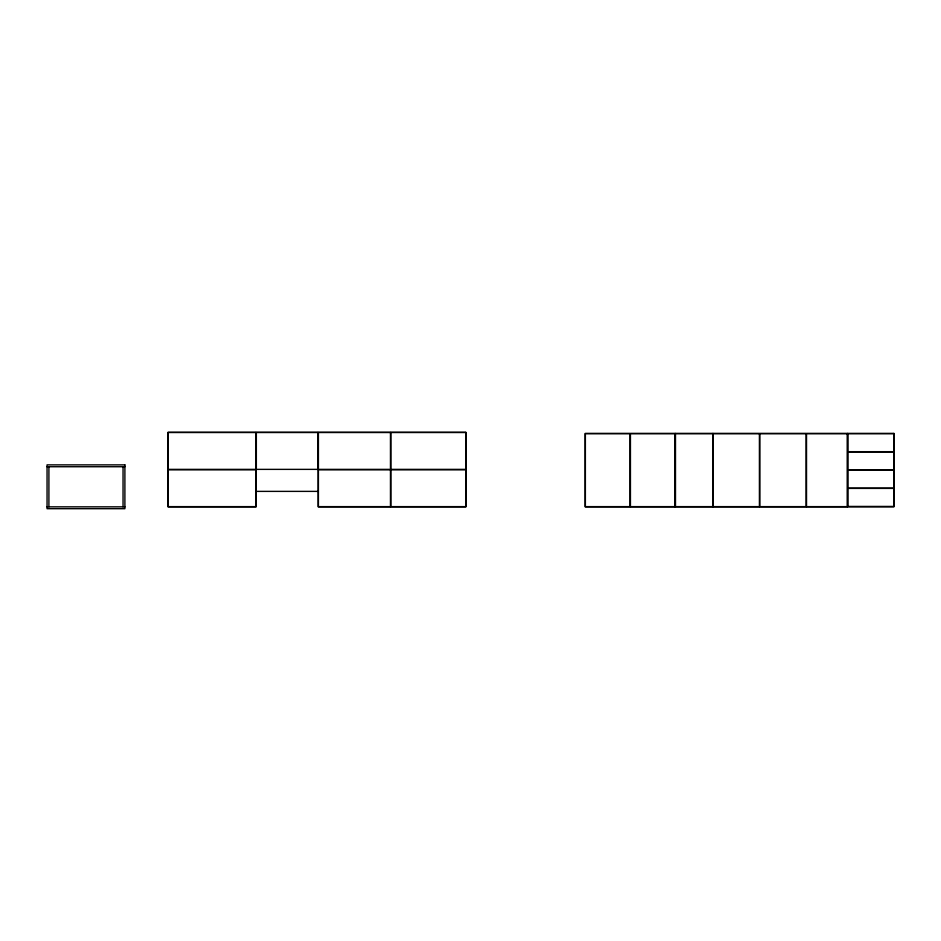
<?xml version="1.0" encoding="UTF-8"?>
<svg xmlns="http://www.w3.org/2000/svg" width="941" height="941" viewBox="0 0 941 941"><rect width="100%" height="100%" fill="white"/><g stroke="black" fill="none" stroke-linecap="round" stroke-linejoin="round"><path stroke-width="1.41" d="M47.05 466.736L124.894 466.736M256.128 491.378L318.199 491.378M47.05 506.846L124.894 506.846M847.559 433.436L847.559 506.846M712.913 433.436L712.913 506.846M675.273 433.436L675.273 506.846M318.199 468.841L318.199 506.846L465.936 506.846L465.936 432.307L167.98 432.307L167.98 506.846L256.128 506.846L256.128 468.841M123.036 466.736L123.036 506.846M48.908 466.736L48.908 506.846M255.928 432.507L168.192 432.507L168.192 469.371L255.928 469.371L255.928 432.507M317.987 432.507L256.34 432.507L256.34 469.371L317.987 469.371L317.987 432.507M390.468 432.507L318.411 432.507L318.411 469.371L390.468 469.371L390.468 432.507M465.736 432.507L390.88 432.507L390.88 469.371L465.736 469.371L465.736 432.507M893.95 433.436L585.173 433.436L585.173 506.846L893.95 506.846L893.95 433.436M630.023 433.648L585.373 433.648L585.373 506.634L630.023 506.634L630.023 433.648M675.073 433.648L630.435 433.648L630.435 506.634L675.073 506.634L675.073 433.648M712.702 433.648L675.485 433.648L675.485 506.634L712.702 506.634L712.702 433.648M759.411 433.648L713.113 433.648L713.113 506.634L759.411 506.634L759.411 433.648M806.108 433.648L759.822 433.648L759.822 506.634L806.108 506.634L806.108 433.648M847.347 433.648L806.519 433.648L806.519 506.634L847.347 506.634L847.347 433.648M893.738 433.648L847.759 433.648L847.759 451.68L893.738 451.68L893.738 433.648M893.738 451.892L847.759 451.892L847.759 469.935L893.738 469.935L893.738 451.892M124.894 464.878L47.05 464.878L47.05 508.693L124.894 508.693L124.894 464.878M255.928 469.782L168.192 469.782L168.192 506.634L255.928 506.634L255.928 469.782M390.468 469.782L318.411 469.782L318.411 506.634L390.468 506.634L390.468 469.782M465.736 469.782L390.88 469.782L390.88 506.634L465.736 506.634L465.736 469.782M893.738 470.135L847.759 470.135L847.759 488.179L893.738 488.179L893.738 470.135M893.738 488.391L847.759 488.391L847.759 506.434L893.738 506.434L893.738 488.391"/></g></svg>
